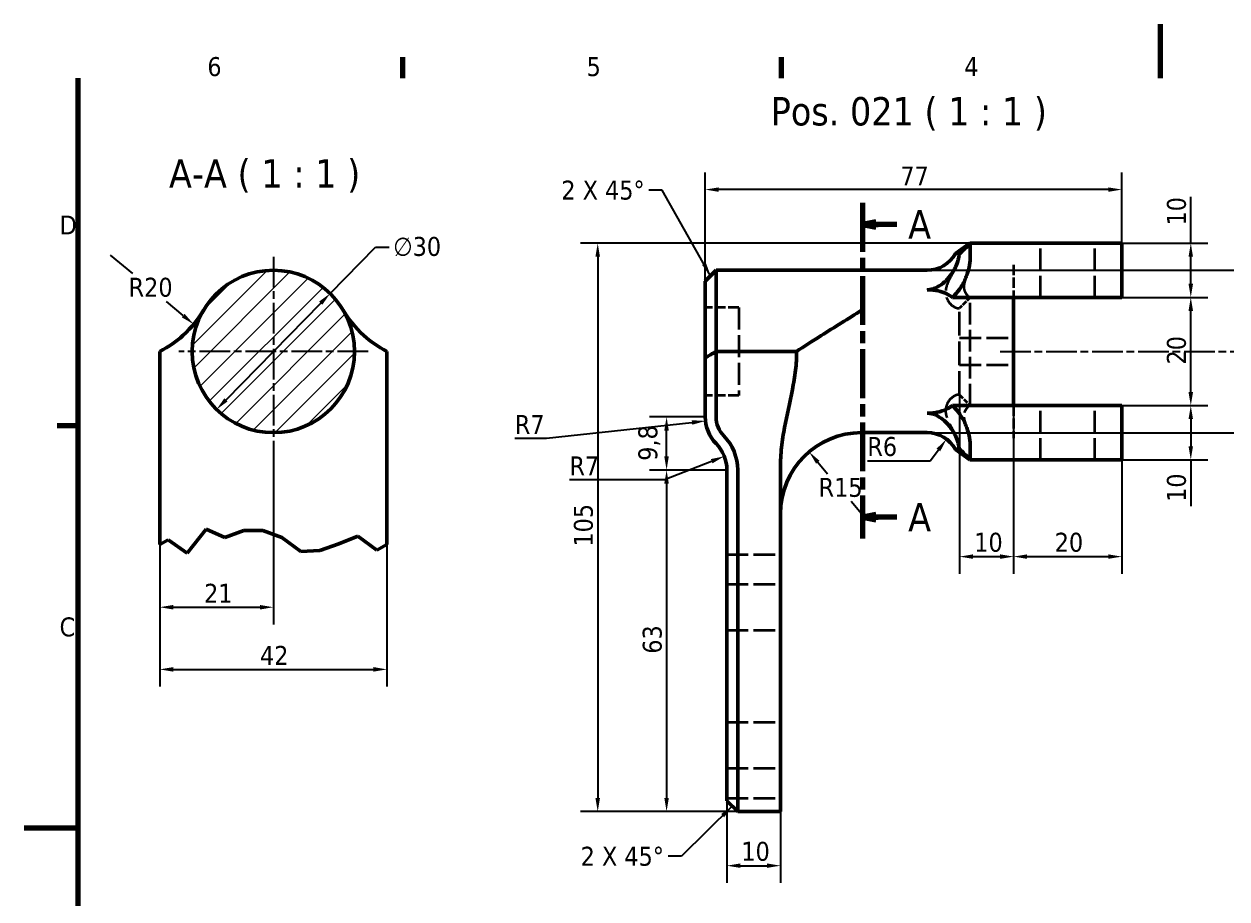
# Model space of a CAD drawing. Header units: millimetres. Extents: x 0 to 420, y 0 to 297.
# Drawn here: x 0 to 222.3, y 135.4 to 297 of the extents above; entities that cross this region are included whole.
import ezdxf

# ---------------------------------------------------------------- set-up
doc = ezdxf.new("R2010")
doc.units = ezdxf.units.MM
doc.linetypes.add('CHAIN', pattern=[0.3543, 0.2362, -0.0295, 0.0591, -0.0295])
doc.linetypes.add('DASHED', pattern=[0.2068, 0.1655, -0.0413])
for name, color, linetype, lineweight in [('Border (ISO)', 7, 'Continuous', 70), ('Break Line (ISO)', 7, 'Continuous', 50), ('Center Mark (ISO)', 7, 'Continuous', 25), ('Centerline (ISO)', 7, 'Continuous', 25), ('Dimension (ISO)', 7, 'Continuous', 25), ('Hatch (ISO)', 7, 'Continuous', 18), ('Hidden (ISO)', 7, 'DASHED', 35), ('Section Line (ISO)', 7, 'CHAIN', 70), ('Symbol (ISO)', 7, 'Continuous', 25), ('Visible (ISO)', 7, 'Continuous', 50)]:
    doc.layers.add(name, color=color, linetype=linetype, lineweight=lineweight)
doc.styles.add('Label Text (ISO)', font='tahoma.ttf')
doc.styles.add('Note Text (ISO)', font='tahoma.ttf')
doc.styles.add('Text Style45', font='tahoma.ttf')
doc.dimstyles.new('Default - Method 1b (ISO)', dxfattribs={"dimtxt": 3.5, "dimasz": 2.5, "dimexe": 3.175, "dimexo": 0, "dimgap": 0.762, "dimtad": 1, "dimtoh": 1, "dimrnd": 1e-08, "dimtxsty": 'Note Text (ISO)', "dimcen": 0.09, "dimdle": 10, "dimclrd": 256, "dimclre": 256, "dimclrt": 256, "dimazin": 2, "dimtfac": 1, "dimtmove": 0, "dimatfit": 3, "dimfxl": 0, "dimtolj": 1, "dimlwd": -1, "dimlwe": -1, "dimarcsym": 0})
doc.dimstyles.new('Default - Method 2b (ISO)$7', dxfattribs={"dimtxt": 3.5, "dimasz": 2.5, "dimexe": 3.175, "dimexo": 0, "dimgap": 0.762, "dimtad": 1, "dimtih": 1, "dimtoh": 1, "dimrnd": 1e-08, "dimtxsty": 'Note Text (ISO)', "dimcen": 0.09, "dimdle": 10, "dimclrd": 256, "dimclre": 256, "dimclrt": 256, "dimazin": 2, "dimtfac": 1, "dimtmove": 0, "dimatfit": 3, "dimfxl": 0, "dimtolj": 1, "dimlwd": -1, "dimlwe": -1, "dimarcsym": 0})

# ---------------------------------------------------------------- blocks, each defined once
blk = doc.blocks.new('Borders Default Border')
at = {"layer": 'Border (ISO)'}
for p, q in [((70, 287), (70, 290.9)), ((140, 287), (140, 290.9)), ((10, 222.75), (6.1, 222.75))]:
    blk.add_line(p, q, dxfattribs=at)
at = {"layer": 'Border (ISO)', "flags": 128}
for points in [[(210, 297), (210, 287)], [(10, 10), (10, 287)], [(0, 148.5), (10, 148.5)]]:
    blk.add_lwpolyline(points, dxfattribs=at)
at = {"layer": 'Border (ISO)', "char_height": 3.5, "attachment_point": 7, "style": 'Note Text (ISO)'}
for s, insert in [('6', (33.88, 287.33)), ('5', (103.98, 287.33)), ('4', (173.78, 287.4)), ('D', (6.57, 258.13)), ('C', (6.56, 183.81))]:
    blk.add_mtext(s, dxfattribs=dict(at, insert=insert))
blk = doc.blocks.new('*D5')
at = {"layer": 'Defpoints', "color": 0}
for p in [(125.9, 266.42), (202.9, 256.51), (125.9, 243.12)]:
    blk.add_point(p, dxfattribs=at)
at = {"layer": 'Dimension (ISO)'}
for p, q in [((125.9, 243.12), (125.9, 269.59)), ((202.9, 256.51), (202.9, 269.59)), ((200.4, 266.42), (128.4, 266.42))]:
    blk.add_line(p, q, dxfattribs=at)
for points in [[(128.4, 266.83), (128.4, 266), (125.9, 266.42)], [(200.4, 266.83), (200.4, 266), (202.9, 266.42)]]:
    blk.add_solid(points, dxfattribs=at)
at = {"layer": 'Dimension (ISO)', "insert": (161.97, 270.68), "char_height": 3.5, "attachment_point": 1, "style": 'Note Text (ISO)'}
blk.add_mtext('\\A1;77', dxfattribs=at)
blk = doc.blocks.new('*D6')
at = {"layer": 'Defpoints', "color": 0}
for p in [(174.9, 256.51), (106.03, 151.51), (131.9, 151.51)]:
    blk.add_point(p, dxfattribs=at)
at = {"layer": 'Dimension (ISO)'}
for p, q in [((174.9, 256.51), (102.85, 256.51)), ((106.03, 254.01), (106.03, 154.01)), ((131.9, 151.51), (102.85, 151.51))]:
    blk.add_line(p, q, dxfattribs=at)
for points in [[(105.61, 254.01), (106.45, 254.01), (106.03, 256.51)], [(105.61, 154.01), (106.45, 154.01), (106.03, 151.51)]]:
    blk.add_solid(points, dxfattribs=at)
at = {"layer": 'Dimension (ISO)', "insert": (101.62, 200.46), "char_height": 3.5, "attachment_point": 1, "rotation": 90, "style": 'Note Text (ISO)'}
blk.add_mtext('\\A1;105', dxfattribs=at)
blk = doc.blocks.new('*D16')
at = {"layer": 'Defpoints', "color": 0}
for p in [(129.9, 153.51), (139.8, 151.51), (139.8, 141.51)]:
    blk.add_point(p, dxfattribs=at)
at = {"layer": 'Dimension (ISO)'}
for p, q in [((129.9, 153.51), (129.9, 138.34)), ((139.8, 151.51), (139.8, 138.34)), ((132.4, 141.51), (137.3, 141.51))]:
    blk.add_line(p, q, dxfattribs=at)
for points in [[(132.4, 141.93), (132.4, 141.1), (129.9, 141.51)], [(137.3, 141.93), (137.3, 141.1), (139.8, 141.51)]]:
    blk.add_solid(points, dxfattribs=at)
at = {"layer": 'Dimension (ISO)', "insert": (132.58, 145.92), "char_height": 3.5, "attachment_point": 1, "style": 'Note Text (ISO)'}
blk.add_mtext('\\A1;10', dxfattribs=at)
blk = doc.blocks.new('*D17')
at = {"layer": 'Defpoints', "color": 0}
for p in [(129.42, 217.14), (122.9, 214.61)]:
    blk.add_point(p, dxfattribs=at)
at = {"layer": 'Dimension (ISO)'}
for p, q in [((118.37, 212.86), (127.09, 216.24)), ((100.81, 212.86), (118.37, 212.86))]:
    blk.add_line(p, q, dxfattribs=at)
blk.add_solid([(126.94, 216.63), (127.24, 215.85), (129.42, 217.14)], dxfattribs=at)
at = {"layer": 'Dimension (ISO)', "insert": (100.81, 217.12), "char_height": 3.5, "attachment_point": 1, "style": 'Note Text (ISO)'}
blk.add_mtext('\\A1;R7', dxfattribs=at)
blk = doc.blocks.new('*D18')
at = {"layer": 'Defpoints', "color": 0}
for p in [(129.9, 214.61), (118.76, 151.51), (131.9, 151.51)]:
    blk.add_point(p, dxfattribs=at)
at = {"layer": 'Dimension (ISO)'}
for p, q in [((129.9, 214.61), (115.58, 214.61)), ((118.76, 212.11), (118.76, 154.01)), ((131.9, 151.51), (115.58, 151.51))]:
    blk.add_line(p, q, dxfattribs=at)
for points in [[(118.34, 212.11), (119.17, 212.11), (118.76, 214.61)], [(118.34, 154.01), (119.17, 154.01), (118.76, 151.51)]]:
    blk.add_solid(points, dxfattribs=at)
at = {"layer": 'Dimension (ISO)', "insert": (114.35, 180.67), "char_height": 3.5, "attachment_point": 1, "rotation": 90, "style": 'Note Text (ISO)'}
blk.add_mtext('\\A1;63', dxfattribs=at)
blk = doc.blocks.new('*D19')
at = {"layer": 'Defpoints', "color": 0}
for p in [(118.76, 224.41), (125.9, 224.41), (129.9, 214.61)]:
    blk.add_point(p, dxfattribs=at)
at = {"layer": 'Dimension (ISO)'}
for p, q in [((125.9, 224.41), (115.58, 224.41)), ((118.76, 217.11), (118.76, 221.91)), ((129.9, 214.61), (115.58, 214.61))]:
    blk.add_line(p, q, dxfattribs=at)
for points in [[(118.34, 221.91), (119.17, 221.91), (118.76, 224.41)], [(118.34, 217.11), (119.17, 217.11), (118.76, 214.61)]]:
    blk.add_solid(points, dxfattribs=at)
at = {"layer": 'Dimension (ISO)', "insert": (113.54, 216.32), "char_height": 3.5, "attachment_point": 1, "rotation": 90, "style": 'Note Text (ISO)'}
blk.add_mtext('\\A1;9,8', dxfattribs=at)
blk = doc.blocks.new('*D20')
at = {"layer": 'Defpoints', "color": 0}
for p in [(125.94, 223.67), (132.9, 224.41)]:
    blk.add_point(p, dxfattribs=at)
at = {"layer": 'Dimension (ISO)'}
for p, q in [((96.56, 220.51), (123.45, 223.4)), ((90.71, 220.51), (96.56, 220.51))]:
    blk.add_line(p, q, dxfattribs=at)
blk.add_solid([(123.41, 223.81), (123.5, 222.98), (125.94, 223.67)], dxfattribs=at)
at = {"layer": 'Dimension (ISO)', "insert": (90.71, 224.77), "char_height": 3.5, "attachment_point": 1, "style": 'Note Text (ISO)'}
blk.add_mtext('\\A1;R7', dxfattribs=at)
blk = doc.blocks.new('*D21')
at = {"layer": 'Defpoints', "color": 0}
for p in [(145.1, 217.96), (154.8, 206.51)]:
    blk.add_point(p, dxfattribs=at)
at = {"layer": 'Dimension (ISO)'}
for p, q in [((146.72, 216.05), (148.52, 213.93)), ((154.8, 206.51), (152.85, 208.82))]:
    blk.add_line(p, q, dxfattribs=at)
blk.add_solid([(147.03, 216.32), (146.4, 215.78), (145.1, 217.96)], dxfattribs=at)
at = {"layer": 'Dimension (ISO)', "insert": (146.86, 213.16), "char_height": 3.5, "attachment_point": 1, "style": 'Note Text (ISO)'}
blk.add_mtext('\\A1;R15', dxfattribs=at)
blk = doc.blocks.new('*D28')
at = {"layer": 'Defpoints', "color": 0}
for p in [(170.5, 220.31), (166.9, 215.51)]:
    blk.add_point(p, dxfattribs=at)
at = {"layer": 'Dimension (ISO)'}
for p, q in [((167.5, 216.31), (169, 218.31)), ((155.87, 216.31), (167.5, 216.31))]:
    blk.add_line(p, q, dxfattribs=at)
blk.add_solid([(168.66, 218.56), (169.33, 218.06), (170.5, 220.31)], dxfattribs=at)
at = {"layer": 'Dimension (ISO)', "insert": (155.87, 220.71), "char_height": 3.5, "attachment_point": 1, "style": 'Note Text (ISO)'}
blk.add_mtext('\\A1;R6', dxfattribs=at)
blk = doc.blocks.new('*D35')
at = {"layer": 'Defpoints', "color": 0}
for p in [(202.9, 226.51), (215.65, 226.51), (202.9, 216.51)]:
    blk.add_point(p, dxfattribs=at)
at = {"layer": 'Dimension (ISO)'}
for p, q in [((202.9, 226.51), (218.82, 226.51)), ((215.65, 224.01), (215.65, 219.01)), ((202.9, 216.51), (218.82, 216.51)), ((215.65, 216.51), (215.65, 207.96))]:
    blk.add_line(p, q, dxfattribs=at)
for points in [[(215.23, 224.01), (216.06, 224.01), (215.65, 226.51)], [(215.23, 219.01), (216.06, 219.01), (215.65, 216.51)]]:
    blk.add_solid(points, dxfattribs=at)
at = {"layer": 'Dimension (ISO)', "insert": (211.24, 208.72), "char_height": 3.5, "attachment_point": 1, "rotation": 90, "style": 'Note Text (ISO)'}
blk.add_mtext('\\A1;10', dxfattribs=at)
blk = doc.blocks.new('*D36')
at = {"layer": 'Defpoints', "color": 0}
for p in [(202.9, 246.51), (215.65, 246.51), (202.9, 226.51)]:
    blk.add_point(p, dxfattribs=at)
at = {"layer": 'Dimension (ISO)'}
for p, q in [((202.9, 246.51), (218.82, 246.51)), ((215.65, 229.01), (215.65, 244.01)), ((202.9, 226.51), (218.82, 226.51))]:
    blk.add_line(p, q, dxfattribs=at)
for points in [[(215.23, 244.01), (216.06, 244.01), (215.65, 246.51)], [(215.23, 229.01), (216.06, 229.01), (215.65, 226.51)]]:
    blk.add_solid(points, dxfattribs=at)
at = {"layer": 'Dimension (ISO)', "insert": (211.24, 234.11), "char_height": 3.5, "attachment_point": 1, "rotation": 90, "style": 'Note Text (ISO)'}
blk.add_mtext('\\A1;20', dxfattribs=at)
blk = doc.blocks.new('*D37')
at = {"layer": 'Defpoints', "color": 0}
for p in [(182.9, 226.51), (202.9, 216.51), (202.9, 198.61)]:
    blk.add_point(p, dxfattribs=at)
at = {"layer": 'Dimension (ISO)'}
for p, q in [((182.9, 226.51), (182.9, 195.44)), ((202.9, 216.51), (202.9, 195.44)), ((185.4, 198.61), (200.4, 198.61))]:
    blk.add_line(p, q, dxfattribs=at)
for points in [[(185.4, 199.03), (185.4, 198.2), (182.9, 198.61)], [(200.4, 199.03), (200.4, 198.2), (202.9, 198.61)]]:
    blk.add_solid(points, dxfattribs=at)
at = {"layer": 'Dimension (ISO)', "insert": (190.5, 203.02), "char_height": 3.5, "attachment_point": 1, "style": 'Note Text (ISO)'}
blk.add_mtext('\\A1;20', dxfattribs=at)
blk = doc.blocks.new('*D38')
at = {"layer": 'Defpoints', "color": 0}
for p in [(172.9, 228.51), (182.9, 226.51), (182.9, 198.61)]:
    blk.add_point(p, dxfattribs=at)
at = {"layer": 'Dimension (ISO)'}
for p, q in [((172.9, 228.51), (172.9, 195.44)), ((182.9, 226.51), (182.9, 195.44)), ((175.4, 198.61), (180.4, 198.61))]:
    blk.add_line(p, q, dxfattribs=at)
for points in [[(175.4, 199.03), (175.4, 198.2), (172.9, 198.61)], [(180.4, 199.03), (180.4, 198.2), (182.9, 198.61)]]:
    blk.add_solid(points, dxfattribs=at)
at = {"layer": 'Dimension (ISO)', "insert": (175.63, 203.02), "char_height": 3.5, "attachment_point": 1, "style": 'Note Text (ISO)'}
blk.add_mtext('\\A1;10', dxfattribs=at)
blk = doc.blocks.new('*D39')
at = {"layer": 'Defpoints', "color": 0}
for p in [(166.9, 251.51), (229.29, 251.51), (166.9, 221.51)]:
    blk.add_point(p, dxfattribs=at)
at = {"layer": 'Dimension (ISO)'}
for p, q in [((166.9, 251.51), (232.46, 251.51)), ((229.29, 224.01), (229.29, 249.01)), ((166.9, 221.51), (232.46, 221.51))]:
    blk.add_line(p, q, dxfattribs=at)
for points in [[(228.87, 249.01), (229.7, 249.01), (229.29, 251.51)], [(228.87, 224.01), (229.7, 224.01), (229.29, 221.51)]]:
    blk.add_solid(points, dxfattribs=at)
at = {"layer": 'Dimension (ISO)', "insert": (224.88, 234.1), "char_height": 3.5, "attachment_point": 1, "rotation": 90, "style": 'Note Text (ISO)'}
blk.add_mtext('\\A1;30', dxfattribs=at)
blk = doc.blocks.new('*D40')
at = {"layer": 'Defpoints', "color": 0}
for p in [(202.9, 256.51), (215.65, 256.51), (202.9, 246.51)]:
    blk.add_point(p, dxfattribs=at)
at = {"layer": 'Dimension (ISO)'}
for p, q in [((215.65, 256.51), (215.65, 265.07)), ((202.9, 256.51), (218.82, 256.51)), ((215.65, 249.01), (215.65, 254.01)), ((202.9, 246.51), (218.82, 246.51))]:
    blk.add_line(p, q, dxfattribs=at)
for points in [[(215.23, 254.01), (216.06, 254.01), (215.65, 256.51)], [(215.23, 249.01), (216.06, 249.01), (215.65, 246.51)]]:
    blk.add_solid(points, dxfattribs=at)
at = {"layer": 'Dimension (ISO)', "insert": (211.24, 259.78), "char_height": 3.5, "attachment_point": 1, "rotation": 90, "style": 'Note Text (ISO)'}
blk.add_mtext('\\A1;10', dxfattribs=at)
blk = doc.blocks.new('2dTransSection0')
at = {"layer": 'Section Line (ISO)', "linetype": 'CHAIN', "ltscale": 38.156311}
blk.add_line((154.95, 263.95), (154.95, 201.96), dxfattribs=at)
at = {"layer": 'Section Line (ISO)', "linetype": 'Continuous', "lineweight": 140}
for p, q in [((154.95, 263.95), (154.95, 256.03)), ((154.95, 209.88), (154.95, 201.96))]:
    blk.add_line(p, q, dxfattribs=at)
at = {"layer": 'Section Line (ISO)', "linetype": 'Continuous'}
for p, q in [((157.45, 260.49), (154.95, 259.99)), ((157.45, 259.49), (157.45, 260.49)), ((157.45, 259.99), (154.95, 259.99)), ((154.95, 259.99), (157.45, 259.49)), ((161.32, 259.99), (157.45, 259.99)), ((157.45, 206.42), (154.95, 205.92)), ((157.45, 205.92), (154.95, 205.92)), ((154.95, 205.92), (157.45, 205.42)), ((157.45, 205.42), (157.45, 206.42)), ((161.32, 205.92), (157.45, 205.92))]:
    blk.add_line(p, q, dxfattribs=at)
at = {"layer": 'Section Line (ISO)', "linetype": 'Continuous', "flags": 128}
for points in [[(157.45, 260.49), (154.95, 259.99)], [(157.45, 206.42), (154.95, 205.92)]]:
    blk.add_lwpolyline(points, dxfattribs=at)
at = {"layer": 'Section Line (ISO)'}
for points in [[(157.45, 260.49), (154.95, 259.99), (157.45, 259.49), (157.45, 260.49)], [(157.45, 206.42), (154.95, 205.92), (157.45, 205.42), (157.45, 206.42)]]:
    blk.add_solid(points, dxfattribs=at)
at = {"layer": 'Section Line (ISO)', "char_height": 5.25, "attachment_point": 7, "style": 'Label Text (ISO)'}
for insert in [(163.41, 257.37), (163.41, 203.29)]:
    blk.add_mtext('A', dxfattribs=dict(at, insert=insert))
blk = doc.blocks.new('*D42')
at = {"layer": 'Defpoints', "color": 0}
for p in [(56.58, 247.23), (35.58, 225.8)]:
    blk.add_point(p, dxfattribs=at)
at = {"layer": 'Dimension (ISO)'}
for p, q in [((56.58, 247.23), (64.96, 255.79)), ((64.96, 255.79), (67.46, 255.79)), ((37.33, 227.59), (54.83, 245.44))]:
    blk.add_line(p, q, dxfattribs=at)
for points in [[(54.53, 245.73), (55.13, 245.15), (56.58, 247.23)], [(37.03, 227.88), (37.63, 227.29), (35.58, 225.8)]]:
    blk.add_solid(points, dxfattribs=at)
at = {"layer": 'Dimension (ISO)', "insert": (68.23, 257.67), "char_height": 3.5, "attachment_point": 1, "style": 'Note Text (ISO)'}
blk.add_mtext('\\A1;∅30', dxfattribs=at)
blk = doc.blocks.new('*D43')
at = {"layer": 'Defpoints', "color": 0}
for p in [(15.94, 254.3), (31.35, 241.55)]:
    blk.add_point(p, dxfattribs=at)
at = {"layer": 'Dimension (ISO)'}
for p, q in [((15.94, 254.3), (20.06, 250.89)), ((29.42, 243.14), (26.3, 245.72))]:
    blk.add_line(p, q, dxfattribs=at)
blk.add_solid([(29.68, 243.46), (29.15, 242.82), (31.35, 241.55)], dxfattribs=at)
at = {"layer": 'Dimension (ISO)', "insert": (19.33, 250.13), "char_height": 3.5, "attachment_point": 1, "style": 'Note Text (ISO)'}
blk.add_mtext('\\A1;R20', dxfattribs=at)
blk = doc.blocks.new('*D44')
at = {"layer": 'Defpoints', "color": 0}
for p in [(46.08, 219.01), (25.08, 215.09), (46.08, 189.26)]:
    blk.add_point(p, dxfattribs=at)
at = {"layer": 'Dimension (ISO)'}
for p, q in [((46.08, 219.01), (46.08, 186.08)), ((25.08, 215.09), (25.08, 186.08)), ((27.58, 189.26), (43.58, 189.26))]:
    blk.add_line(p, q, dxfattribs=at)
for points in [[(27.58, 189.68), (27.58, 188.84), (25.08, 189.26)], [(43.58, 189.68), (43.58, 188.84), (46.08, 189.26)]]:
    blk.add_solid(points, dxfattribs=at)
at = {"layer": 'Dimension (ISO)', "insert": (33.28, 193.59), "char_height": 3.5, "attachment_point": 1, "style": 'Note Text (ISO)'}
blk.add_mtext('\\A1;21', dxfattribs=at)
blk = doc.blocks.new('*D45')
at = {"layer": 'Defpoints', "color": 0}
for p in [(25.08, 215.09), (67.08, 215.09), (67.08, 177.78)]:
    blk.add_point(p, dxfattribs=at)
at = {"layer": 'Dimension (ISO)'}
for p, q in [((25.08, 215.09), (25.08, 174.6)), ((67.08, 215.09), (67.08, 174.6)), ((27.58, 177.78), (64.58, 177.78))]:
    blk.add_line(p, q, dxfattribs=at)
for points in [[(27.58, 178.2), (27.58, 177.36), (25.08, 177.78)], [(64.58, 178.2), (64.58, 177.36), (67.08, 177.78)]]:
    blk.add_solid(points, dxfattribs=at)
at = {"layer": 'Dimension (ISO)', "insert": (43.61, 182.11), "char_height": 3.5, "attachment_point": 1, "style": 'Note Text (ISO)'}
blk.add_mtext('\\A1;42', dxfattribs=at)

msp = doc.modelspace()

# ---------------------------------------------------------------- hatches: boundary and pattern name
at = {"layer": 'Hatch (ISO)'}
h = msp.add_hatch(dxfattribs=at)
h.set_pattern_fill('ANSI31', color=256, scale=25.4, style=0)
h.set_pattern_definition([(45, (0, 0), (-2.245064, 2.245064), [])])
edge = h.paths.add_edge_path()
edge.add_ellipse((46.0807, 236.5138), major_axis=(0, 15), ratio=1, start_angle=0, end_angle=360)

# ---------------------------------------------------------------- linework, layer by layer
at = {"layer": 'Break Line (ISO)'}
for p, q in [((33.6331, 203.6658), (30.126, 199.2222)), ((37.1402, 202.1665), (33.6331, 203.6658)), ((40.6473, 203.4202), (37.1402, 202.1665)), ((44.1544, 203.437), (40.6473, 203.4202)), ((47.6614, 202.1227), (44.1544, 203.437)), ((61.6897, 202.3765), (58.1827, 200.9692)), ((65.1968, 199.829), (61.6897, 202.3765)), ((26.619, 201.724), (25.0807, 200.8734)), ((30.126, 199.2222), (26.619, 201.724)), ((51.1685, 199.5401), (47.6614, 202.1227)), ((58.1827, 200.9692), (54.6756, 199.7543)), ((67.0807, 200.8654), (65.1968, 199.829)), ((54.6756, 199.7543), (51.1685, 199.5401))]:
    msp.add_line(p, q, dxfattribs=at)
at = {"layer": 'Center Mark (ISO)', "linetype": 'CHAIN', "ltscale": 23.990969}
for p, q in [((46.0807, 254.0138), (46.0807, 219.0138)), ((63.5807, 236.5138), (28.5807, 236.5138))]:
    msp.add_line(p, q, dxfattribs=at)
at = {"layer": 'Centerline (ISO)', "linetype": 'CHAIN', "ltscale": 23.990969}
msp.add_line((180.3979, 236.5138), (264.371, 236.5138), dxfattribs=at)
at = {"layer": 'Hidden (ISO)', "ltscale": 24.17795}
for p, q in [((187.8979, 246.5138), (187.8979, 256.5138)), ((197.8979, 246.5138), (197.8979, 256.5138)), ((174.8979, 226.5138), (174.8979, 246.5138)), ((172.8979, 239.0138), (182.8979, 239.0138)), ((172.8979, 234.0138), (182.8979, 234.0138)), ((187.8979, 216.5138), (187.8979, 226.5138)), ((197.8979, 216.5138), (197.8979, 226.5138))]:
    msp.add_line(p, q, dxfattribs=at)
at = {"layer": 'Hidden (ISO)', "ltscale": 11.422553}
for p, q in [((182.8979, 252.5138), (182.8979, 246.5138)), ((182.8979, 226.5138), (182.8979, 220.5138))]:
    msp.add_line(p, q, dxfattribs=at)
at = {"layer": 'Hidden (ISO)', "ltscale": 11.803308}
for p, q in [((132.0979, 244.6638), (125.8979, 244.6638)), ((132.0979, 228.3638), (125.8979, 228.3638))]:
    msp.add_line(p, q, dxfattribs=at)
at = {"layer": 'Hidden (ISO)', "ltscale": 24.76207}
msp.add_line((132.0979, 244.6638), (132.0979, 228.3638), dxfattribs=at)
at = {"layer": 'Hidden (ISO)', "ltscale": 5.384591}
for p, q in [((174.8979, 246.5138), (172.8979, 244.5138)), ((172.8979, 228.5138), (174.8979, 226.5138))]:
    msp.add_line(p, q, dxfattribs=at)
at = {"layer": 'Hidden (ISO)', "ltscale": 26.458248}
msp.add_line((172.8979, 228.5138), (172.8979, 244.5138), dxfattribs=at)
at = {"layer": 'Hidden (ISO)', "ltscale": 0.979068}
msp.add_line((174.5342, 216.8775), (174.8979, 216.5138), dxfattribs=at)
at = {"layer": 'Hidden (ISO)', "ltscale": 23.936171}
for p, q in [((129.8979, 199.0138), (139.7979, 199.0138)), ((129.8979, 193.5138), (139.7979, 193.5138)), ((129.8979, 185.0138), (139.7979, 185.0138)), ((129.8979, 168.0138), (139.7979, 168.0138)), ((129.8979, 159.5138), (139.7979, 159.5138)), ((129.8979, 154.0138), (139.7979, 154.0138))]:
    msp.add_line(p, q, dxfattribs=at)
at = {"layer": 'Hidden (ISO)', "ltscale": 31.609482}
msp.add_open_spline([(172.3639, 252.5865), (172.2921, 252.4003), (172.2151, 252.2165), (171.8393, 251.3721), (171.5007, 250.7577), (170.9106, 249.6173), (170.6536, 249.0876), (170.3684, 248.1196), (170.3078, 247.6907), (170.3325, 247.2822), (170.3571, 246.8737), (170.4657, 246.4898), (170.8093, 245.7732), (171.056, 245.4568), (171.6592, 244.878), (172.0268, 244.6607), (172.4073, 244.5471), (172.484, 244.5326), (172.5525, 244.5286)], degree=3, knots=[-5.364214605, -5.364214605, -5.364214605, -5.364214605, -5.318613329, -5.318613329, -5.151938115, -5.151938115, -4.997944555, -4.997944555, -4.878929532, -4.878929532, -4.878929532, -4.759914508, -4.759914508, -4.621678802, -4.621678802, -4.443382424, -4.443382424, -4.393644459, -4.393644459, -4.393644459, -4.393644459], dxfattribs=at)
at = {"layer": 'Hidden (ISO)', "ltscale": 21.576221}
msp.add_open_spline([(174.7657, 246.5226), (174.7317, 246.5337), (174.6925, 246.5554), (174.4961, 246.6957), (174.3035, 246.9158), (174.0226, 247.3615), (173.9213, 247.5725), (173.7963, 247.9676), (173.7638, 248.15), (173.7563, 248.3381), (173.7488, 248.5262), (173.7658, 248.7224), (173.8622, 249.2395), (173.9599, 249.5785), (174.2261, 250.4413), (174.3985, 250.9754), (174.5931, 251.756), (174.6331, 251.9285), (174.67, 252.1051)], degree=3, knots=[4.393644459, 4.393644459, 4.393644459, 4.393644459, 4.443382424, 4.443382424, 4.621678802, 4.621678802, 4.759914508, 4.759914508, 4.878929532, 4.878929532, 4.878929532, 4.997944555, 4.997944555, 5.151938115, 5.151938115, 5.318613329, 5.318613329, 5.364214605, 5.364214605, 5.364214605, 5.364214605], dxfattribs=at)
at = {"layer": 'Hidden (ISO)', "ltscale": 0.792396}
for points, knots in [([(174.67, 252.1051), (174.6816, 252.1606), (174.6928, 252.2163), (174.7191, 252.3524), (174.7336, 252.433), (174.7473, 252.5138)], [2.8138940535, 2.8138940535, 2.8138940535, 2.8138940535, 2.8266540408, 2.8266540408, 2.8450173055, 2.8450173055, 2.8450173055, 2.8450173055]), ([(174.7473, 220.5138), (174.7357, 220.5822), (174.7235, 220.6506), (174.6977, 220.7869), (174.6842, 220.8548), (174.67, 220.9225)], [1.0877636918, 1.0877636918, 1.0877636918, 1.0877636918, 1.1033253179, 1.1033253179, 1.1188869439, 1.1188869439, 1.1188869439, 1.1188869439])]:
    msp.add_open_spline(points, degree=3, knots=knots, dxfattribs=at)
at = {"layer": 'Hidden (ISO)', "ltscale": 0.624621}
for points, knots in [([(174.8136, 246.5138), (174.8065, 246.5138), (174.799, 246.5145), (174.783, 246.5174), (174.7746, 246.5196), (174.7657, 246.5226)], [1.0342443215, 1.0342443215, 1.0342443215, 1.0342443215, 1.0463073443, 1.0463073443, 1.0583703671, 1.0583703671, 1.0583703671, 1.0583703671]), ([(174.7657, 226.505), (174.7746, 226.5079), (174.783, 226.5101), (174.799, 226.5131), (174.8065, 226.5138), (174.8136, 226.5138)], [2.774192417, 2.774192417, 2.774192417, 2.774192417, 2.7862554399, 2.7862554399, 2.7983184627, 2.7983184627, 2.7983184627, 2.7983184627])]:
    msp.add_open_spline(points, degree=3, knots=knots, dxfattribs=at)
at = {"layer": 'Hidden (ISO)', "ltscale": 0.491315}
for points, knots in [([(172.5525, 244.5286), (172.5655, 244.5278), (172.5783, 244.5271), (172.603, 244.5257), (172.615, 244.525), (172.6266, 244.5244)], [-1.0583703671, -1.0583703671, -1.0583703671, -1.0583703671, -1.0463073443, -1.0463073443, -1.0342443215, -1.0342443215, -1.0342443215, -1.0342443215]), ([(172.6266, 228.5032), (172.615, 228.5025), (172.603, 228.5019), (172.5783, 228.5005), (172.5655, 228.4997), (172.5525, 228.499)], [-2.7983184627, -2.7983184627, -2.7983184627, -2.7983184627, -2.7862554399, -2.7862554399, -2.774192417, -2.774192417, -2.774192417, -2.774192417])]:
    msp.add_open_spline(points, degree=3, knots=knots, dxfattribs=at)
at = {"layer": 'Hidden (ISO)', "ltscale": 1.944334}
msp.add_open_spline([(172.6266, 244.5244), (172.6327, 244.5241), (172.6388, 244.5237), (172.6731, 244.5219), (172.6991, 244.5206), (172.7226, 244.5194), (172.7461, 244.5183), (172.7671, 244.5174), (172.8041, 244.5158), (172.8201, 244.5153), (172.8337, 244.5148)], degree=3, knots=[-1.0342443215, -1.0342443215, -1.0342443215, -1.0342443215, -1.0278671367, -1.0278671367, -0.9973639062, -0.9973639062, -0.9973639062, -0.9668606758, -0.9668606758, -0.9363574453, -0.9363574453, -0.9363574453, -0.9363574453], dxfattribs=at)
at = {"layer": 'Hidden (ISO)', "ltscale": 1.814544}
for points, knots in [([(172.8337, 244.5148), (172.8551, 244.5141), (172.8711, 244.5139), (172.8925, 244.5138), (172.8979, 244.5138), (172.8979, 244.5138)], [4.66465252, 4.66465252, 4.66465252, 4.66465252, 4.7121676463, 4.7121676463, 4.7596827726, 4.7596827726, 4.7596827726, 4.7596827726]), ([(172.8979, 228.5138), (172.8979, 228.5138), (172.8925, 228.5138), (172.8711, 228.5136), (172.8551, 228.5134), (172.8337, 228.5128)], [1.1763852049, 1.1763852049, 1.1763852049, 1.1763852049, 1.2239003312, 1.2239003312, 1.2714154575, 1.2714154575, 1.2714154575, 1.2714154575])]:
    msp.add_open_spline(points, degree=3, knots=knots, dxfattribs=at)
at = {"layer": 'Hidden (ISO)', "ltscale": 31.609253}
msp.add_open_spline([(172.5525, 228.499), (172.4951, 228.4956), (172.4319, 228.4849), (172.1047, 228.3982), (171.778, 228.2225), (171.1592, 227.6942), (170.8646, 227.3494), (170.4857, 226.593), (170.3699, 226.2157), (170.3369, 225.8084), (170.3039, 225.401), (170.3561, 224.9703), (170.6205, 224.0306), (170.8522, 223.5321), (171.3078, 222.6378), (171.5211, 222.2448), (171.9549, 221.3926), (172.1765, 220.927), (172.3639, 220.4411)], degree=3, knots=[-5.407279738, -5.407279738, -5.407279738, -5.407279738, -5.364270063, -5.364270063, -5.199519317, -5.199519317, -5.040810293, -5.040810293, -4.921327553, -4.921327553, -4.921327553, -4.801844813, -4.801844813, -4.658697181, -4.658697181, -4.551037051, -4.551037051, -4.435375368, -4.435375368, -4.435375368, -4.435375368], dxfattribs=at)
at = {"layer": 'Hidden (ISO)', "ltscale": 1.944332}
msp.add_open_spline([(172.8337, 228.5128), (172.8065, 228.5119), (172.7696, 228.5104), (172.7226, 228.5081), (172.6991, 228.507), (172.6731, 228.5057), (172.6388, 228.5038), (172.6327, 228.5035), (172.6266, 228.5032)], degree=3, knots=[-2.8962053388, -2.8962053388, -2.8962053388, -2.8962053388, -2.8351988779, -2.8351988779, -2.8351988779, -2.8046956475, -2.8046956475, -2.7983184627, -2.7983184627, -2.7983184627, -2.7983184627], dxfattribs=at)
at = {"layer": 'Hidden (ISO)', "ltscale": 21.575983}
msp.add_open_spline([(174.67, 220.9225), (174.5736, 221.3833), (174.4573, 221.8123), (174.2396, 222.5518), (174.1375, 222.8711), (173.9367, 223.5289), (173.8506, 223.8396), (173.762, 224.3356), (173.7476, 224.5306), (173.7577, 224.7185), (173.7677, 224.9064), (173.803, 225.0881), (173.9424, 225.5109), (174.0673, 225.7522), (174.3644, 226.183), (174.5367, 226.367), (174.705, 226.4789), (174.7372, 226.4956), (174.7657, 226.505)], degree=3, knots=[4.435375368, 4.435375368, 4.435375368, 4.435375368, 4.551037051, 4.551037051, 4.658697181, 4.658697181, 4.801844813, 4.801844813, 4.921327553, 4.921327553, 4.921327553, 5.040810293, 5.040810293, 5.199519317, 5.199519317, 5.364270063, 5.364270063, 5.407279738, 5.407279738, 5.407279738, 5.407279738], dxfattribs=at)
at = {"layer": 'Visible (ISO)'}
for p, q in [((172.1566, 254.6249), (174.814, 256.5138)), ((174.5273, 256.1432), (174.8979, 256.5138)), ((174.814, 256.5138), (174.8979, 256.5138)), ((174.8979, 256.5138), (174.8979, 254.5145)), ((174.8979, 256.5138), (202.8979, 256.5138)), ((202.8979, 246.5138), (202.8979, 256.5138)), ((174.8979, 254.5145), (174.8979, 254.2902)), ((125.8979, 249.5138), (127.8979, 251.5138)), ((127.8979, 244.1372), (127.8979, 251.5138)), ((127.8979, 251.5138), (166.8979, 251.5138)), ((125.8979, 249.5138), (125.8979, 243.1207)), ((171.597, 246.5138), (182.8979, 246.5138)), ((182.8979, 226.5138), (182.8979, 246.5138)), ((182.8979, 246.5138), (202.8979, 246.5138)), ((125.8979, 235.3323), (125.8979, 243.1207)), ((127.8979, 244.1372), (127.8979, 236.5138)), ((25.0807, 215.0895), (25.0807, 236.5138)), ((67.0807, 236.5138), (67.0807, 215.0895)), ((127.8979, 236.5138), (127.8979, 224.4123)), ((127.8979, 236.5138), (142.7979, 236.5138)), ((125.8979, 224.4123), (125.8979, 235.3323)), ((182.8979, 226.5138), (171.597, 226.5138)), ((182.8979, 226.5138), (202.8979, 226.5138)), ((202.8979, 216.5138), (202.8979, 226.5138)), ((154.7979, 221.5138), (166.8979, 221.5138)), ((174.814, 216.5138), (172.1566, 218.4027)), ((174.8979, 218.7374), (174.8979, 217.6267)), ((174.8979, 216.5138), (174.814, 216.5138)), ((174.8979, 217.6267), (174.8979, 216.5138)), ((174.8979, 216.5138), (202.8979, 216.5138)), ((25.0807, 200.8734), (25.0807, 215.0895)), ((67.0807, 215.0895), (67.0807, 200.8654)), ((129.8979, 153.5138), (129.8979, 214.6143)), ((131.8979, 214.6143), (131.8979, 151.5138)), ((139.7979, 151.5138), (139.7979, 215.0895)), ((131.8979, 151.5138), (129.8979, 153.5138)), ((131.8979, 151.5138), (139.7979, 151.5138))]:
    msp.add_line(p, q, dxfattribs=at)
msp.add_circle((46.0807, 236.5138), 15, dxfattribs=at)
for centre, radius, start, end in [((166.8979, 257.5138), 6, 270, 331.217795), ((132.8979, 224.4123), 7, 180, 224.415309), ((132.8979, 224.4123), 5, 180, 224.415309), ((122.8979, 214.6143), 9, 0, 44.415309), ((154.7979, 206.5138), 15, 90, 180), ((166.8979, 215.5138), 6, 28.782205, 90), ((122.8979, 214.6143), 7, 0, 44.415309)]:
    msp.add_arc(centre, radius, start, end, dxfattribs=at)
for points in [[(172.8452, 254.5145), (173.4303, 255.0538), (173.9703, 255.5862), (174.5273, 256.1432)], [(172.8153, 254.2902), (172.8264, 254.3649), (172.8363, 254.4397), (172.8452, 254.5145)], [(125.8979, 235.3323), (126.567, 235.7153), (127.2351, 236.1093), (127.8979, 236.5138)], [(172.8452, 218.5131), (172.8363, 218.5879), (172.8264, 218.6626), (172.8153, 218.7374)], [(172.8452, 218.5131), (173.1663, 218.2171), (173.4738, 217.9241), (173.7782, 217.6267)], [(173.7782, 217.6267), (174.1671, 217.2468), (174.5493, 216.8618), (174.8979, 216.5138)]]:
    msp.add_open_spline(points, degree=3, dxfattribs=at)
for points, knots in [([(166.8979, 247.9123), (167.0631, 247.9123), (167.2391, 247.9247), (167.7161, 247.9974), (168.0295, 248.0862), (168.4783, 248.2645), (168.6482, 248.3424), (169.2702, 248.6705), (169.7417, 249.0064), (170.2668, 249.4728), (170.4019, 249.6011), (170.5363, 249.7386), (170.7183, 249.9248), (170.8988, 250.1279), (171.2359, 250.5479), (171.3931, 250.764), (171.6816, 251.2019), (171.8096, 251.4172), (172.0275, 251.8234), (172.1224, 252.0165), (172.3931, 252.629), (172.5485, 253.0748), (172.7267, 253.7801), (172.7772, 254.0342), (172.8153, 254.2902)], [-1.9663905, -1.9663905, -1.9663905, -1.9663905, -1.89016524, -1.89016524, -1.76617367, -1.76617367, -1.69712996, -1.69712996, -1.51890343, -1.51890343, -1.45875544, -1.45875544, -1.45875544, -1.3772632, -1.3772632, -1.29882206, -1.29882206, -1.22038092, -1.22038092, -1.15687374, -1.15687374, -1.02701663, -1.02701663, -0.95112038, -0.95112038, -0.95112038, -0.95112038]), ([(174.8979, 254.2902), (174.8979, 253.9699), (174.8834, 253.6488), (174.7996, 252.7473), (174.6974, 252.1654), (174.487, 251.3463), (174.4089, 251.0849), (174.2215, 250.5279), (174.1063, 250.228), (173.8338, 249.606), (173.6793, 249.2928), (173.3328, 248.6692), (173.1395, 248.3594), (172.9355, 248.0666), (172.7849, 247.8505), (172.6285, 247.6437), (172.217, 247.1394), (171.9237, 246.8189), (171.597, 246.5138)], [0.951120381, 0.951120381, 0.951120381, 0.951120381, 1.027016629, 1.027016629, 1.156873737, 1.156873737, 1.22038092, 1.22038092, 1.298822062, 1.298822062, 1.377263205, 1.377263205, 1.45875544, 1.45875544, 1.45875544, 1.518903428, 1.518903428, 1.614808105, 1.614808105, 1.614808105, 1.614808105]), ([(172.5978, 254.5364), (172.5353, 254.5459), (172.4589, 254.5597), (172.3334, 254.5846), (172.2676, 254.5992), (172.1787, 254.6195), (172.1566, 254.6249), (172.1566, 254.6249)], [-8.493513852, -8.493513852, -8.493513852, -8.493513852, -8.314328641, -8.314328641, -8.10373905, -8.10373905, -7.893144374, -7.893144374, -7.893144374, -7.893144374]), ([(172.8452, 254.5145), (172.8337, 254.5148), (172.8206, 254.5152), (172.7505, 254.5184), (172.6751, 254.5247), (172.5978, 254.5364)], [0.19993067, 0.19993067, 0.19993067, 0.19993067, 0.257045086, 0.257045086, 0.477721565, 0.477721565, 0.477721565, 0.477721565]), ([(166.8979, 247.9123), (166.9174, 247.9123), (166.9369, 247.9123), (167.0278, 247.912), (167.1005, 247.9114), (167.2714, 247.909), (167.3719, 247.9068), (167.669, 247.8964), (167.8627, 247.8848), (168.3657, 247.8347), (168.6581, 247.7864), (169.5381, 247.5802), (170.04, 247.3778), (170.8367, 246.9977), (171.2304, 246.7667), (171.597, 246.5138)], [0.576715139, 0.576715139, 0.576715139, 0.576715139, 0.584611912, 0.584611912, 0.613740562, 0.613740562, 0.654069739, 0.654069739, 0.734101689, 0.734101689, 0.859726695, 0.859726695, 1.114597444, 1.114597444, 1.387728636, 1.387728636, 1.387728636, 1.387728636]), ([(33.1623, 244.1372), (33.1605, 244.1342), (33.1587, 244.1312), (32.2581, 242.6068), (31.0227, 240.9742), (28.1707, 238.4017), (26.7737, 237.384), (25.0807, 236.5138)], [-1.68560186, -1.68560186, -1.68560186, -1.68560186, -1.68363717, -1.68363717, -0.68646185, -0.68646185, 0, 0, 0, 0]), ([(67.0807, 236.5138), (65.3876, 237.384), (63.9906, 238.4017), (61.1386, 240.9742), (59.9032, 242.6068), (59.0026, 244.1312), (59.0008, 244.1342), (58.999, 244.1372)], [-1.48427975, -1.48427975, -1.48427975, -1.48427975, -0.87910097, -0.87910097, 0, 0, 0.00173205, 0.00173205, 0.00173205, 0.00173205]), ([(154.7979, 244.1372), (154.7933, 244.1342), (154.7887, 244.1312), (152.4465, 242.6068), (149.741, 240.9742), (145.6363, 238.4017), (144.0676, 237.384), (142.7979, 236.5138)], [-1.68560186, -1.68560186, -1.68560186, -1.68560186, -1.68363717, -1.68363717, -0.68646185, -0.68646185, 0, 0, 0, 0]), ([(139.7979, 215.0895), (139.7979, 216.254), (139.8723, 217.5309), (140.1524, 220.0722), (140.3556, 221.3368), (140.9744, 224.6784), (141.5465, 227.0666), (142.2492, 230.6635), (142.4527, 231.8664), (142.7277, 234.233), (142.7979, 235.3968), (142.7979, 236.5138)], [16.09474951, 16.09474951, 16.09474951, 16.09474951, 16.4440973, 16.4440973, 16.79344509, 16.79344509, 17.46362536, 17.46362536, 17.7987155, 17.7987155, 18.13380564, 18.13380564, 18.13380564, 18.13380564]), ([(171.597, 226.5138), (171.3913, 226.3719), (171.1778, 226.2374), (170.4307, 225.8119), (169.8428, 225.5522), (168.6322, 225.2152), (168.1278, 225.1574), (167.5374, 225.1259), (167.4052, 225.1216), (167.198, 225.1174), (167.1212, 225.1164), (166.9965, 225.1155), (166.9471, 225.1153), (166.8979, 225.1153)], [0, 0, 0, 0, 0.084083623, 0.084083623, 0.285807185, 0.285807185, 0.475952099, 0.475952099, 0.530472228, 0.530472228, 0.561994336, 0.561994336, 0.582372179, 0.582372179, 0.582372179, 0.582372179]), ([(172.8153, 218.7374), (172.7781, 218.9879), (172.7267, 219.2475), (172.5485, 219.9527), (172.3931, 220.3986), (172.1224, 221.0111), (172.0275, 221.2042), (171.8096, 221.6103), (171.6816, 221.8256), (171.3931, 222.2635), (171.2359, 222.4797), (170.8988, 222.8997), (170.7183, 223.1028), (170.5363, 223.289), (170.4019, 223.4265), (170.2668, 223.5548), (169.7417, 224.0211), (169.2702, 224.3571), (168.6482, 224.6852), (168.4783, 224.763), (168.0295, 224.9414), (167.7161, 225.0302), (167.2391, 225.1029), (167.0631, 225.1153), (166.8979, 225.1153)], [-2.98166062, -2.98166062, -2.98166062, -2.98166062, -2.90576437, -2.90576437, -2.77590726, -2.77590726, -2.71240008, -2.71240008, -2.63395894, -2.63395894, -2.55551779, -2.55551779, -2.47402556, -2.47402556, -2.47402556, -2.41387757, -2.41387757, -2.23565104, -2.23565104, -2.16660733, -2.16660733, -2.04261576, -2.04261576, -1.9663905, -1.9663905, -1.9663905, -1.9663905]), ([(171.597, 226.5138), (171.9237, 226.2087), (172.217, 225.8882), (172.6285, 225.3839), (172.7849, 225.1771), (172.9355, 224.961), (173.1395, 224.6682), (173.3328, 224.3584), (173.6793, 223.7348), (173.8338, 223.4216), (174.1063, 222.7996), (174.2215, 222.4997), (174.4089, 221.9427), (174.487, 221.6812), (174.6974, 220.8621), (174.7996, 220.2803), (174.8834, 219.3787), (174.8979, 219.0508), (174.8979, 218.7374)], [2.317972893, 2.317972893, 2.317972893, 2.317972893, 2.41387757, 2.41387757, 2.474025557, 2.474025557, 2.474025557, 2.555517793, 2.555517793, 2.633958935, 2.633958935, 2.712400078, 2.712400078, 2.775907261, 2.775907261, 2.905764368, 2.905764368, 2.981660616, 2.981660616, 2.981660616, 2.981660616]), ([(172.1566, 218.4027), (172.1566, 218.4027), (172.1787, 218.4081), (172.2676, 218.4284), (172.3334, 218.4429), (172.4589, 218.4678), (172.5353, 218.4817), (172.5978, 218.4911)], [-7.885751117, -7.885751117, -7.885751117, -7.885751117, -7.675156441, -7.675156441, -7.46456685, -7.46456685, -7.285381639, -7.285381639, -7.285381639, -7.285381639]), ([(172.5978, 218.4911), (172.6815, 218.5038), (172.7629, 218.51), (172.8288, 218.5126), (172.8374, 218.5129), (172.8452, 218.5131)], [1.758346412, 1.758346412, 1.758346412, 1.758346412, 1.997207195, 1.997207195, 2.036137307, 2.036137307, 2.036137307, 2.036137307])]:
    msp.add_open_spline(points, degree=3, knots=knots, dxfattribs=at)

# ---------------------------------------------------------------- block references
msp.add_blockref('Borders Default Border', (0, 0))
at = {"layer": 'Section Line (ISO)'}
msp.add_blockref('2dTransSection0', (0, 0), dxfattribs=at)

# ---------------------------------------------------------------- texts
at = {"layer": 'Symbol (ISO)'}
for s, insert, char_height, attachment_point, style in [('Pos. 021 ( 1 : 1 )', (138.0031, 277.326), 5.24, 7, 'Text Style45'), ('A-A ( 1 : 1 )', (26.7871, 265.8285), 5.25, 7, 'Label Text (ISO)'), ('2 X 45°', (114.7071, 268.0752), 3.5, 3, 'Note Text (ISO)'), ('2 X 45°', (118.2778, 145.0095), 3.5, 3, 'Note Text (ISO)')]:
    msp.add_mtext(s, dxfattribs=dict(at, insert=insert, char_height=char_height, attachment_point=attachment_point, style=style))

# ---------------------------------------------------------------- dimensions: what is measured, and where the dimension line sits
at = {"layer": 'Dimension (ISO)'}
dim = msp.add_linear_dim(base=(125.8979, 266.4166), p1=(202.8979, 256.5138), p2=(125.8979, 243.1207), dimstyle='Default - Method 1b (ISO)', override={"dimgap": 0.762, "dimtoh": 0, "dimdec": 2, "dimtol": 0, "dimlim": 0, "dimtp": 0, "dimtm": 0, "dimtdec": 2, "dimtofl": 0, "dimatfit": 1}, dxfattribs=at)
dim.commit()
dim.dimension.update_dxf_attribs({"geometry": '*D5', "text_midpoint": (164.3979, 266.4166), "dimtype": 160})
for base, p1, p2, angle, override, picture, middle in [((215.6459, 256.5138), (202.8979, 246.5138), (202.8979, 256.5138), 90, {"dimgap": 0.762, "dimtoh": 0, "dimdec": 2, "dimtol": 0, "dimlim": 0, "dimtp": 0, "dimtm": 0, "dimtdec": 2, "dimtofl": 0, "dimatfit": 2}, '*D40', (215.6459, 262.0406)), ((106.0296, 151.5138), (174.8979, 256.5138), (131.8979, 151.5138), 270, {"dimgap": 0.762, "dimtoh": 0, "dimdec": 2, "dimtol": 0, "dimlim": 0, "dimtp": 0, "dimtm": 0, "dimtdec": 2, "dimtofl": 0, "dimatfit": 1}, '*D6', (106.0296, 204.0138)), ((229.287, 251.5138), (166.8979, 221.5138), (166.8979, 251.5138), 90, {"dimgap": 0.762, "dimtoh": 0, "dimdec": 2, "dimtol": 0, "dimlim": 0, "dimtp": 0, "dimtm": 0, "dimtdec": 2, "dimtofl": 0, "dimatfit": 1}, '*D39', (229.287, 236.5138)), ((215.6459, 246.5138), (202.8979, 226.5138), (202.8979, 246.5138), 90, {"dimgap": 0.762, "dimtoh": 0, "dimdec": 2, "dimtol": 0, "dimlim": 0, "dimtp": 0, "dimtm": 0, "dimtdec": 2, "dimtofl": 0, "dimatfit": 1}, '*D36', (215.6459, 236.5138)), ((182.8979, 198.6122), (172.8979, 228.5138), (182.8979, 226.5138), 180, {"dimgap": 0.762, "dimtoh": 0, "dimdec": 2, "dimtol": 0, "dimlim": 0, "dimtp": 0, "dimtm": 0, "dimtdec": 2, "dimtofl": 0, "dimatfit": 1}, '*D38', (177.8979, 198.6122)), ((202.8979, 198.6122), (182.8979, 226.5138), (202.8979, 216.5138), 180, {"dimgap": 0.762, "dimtoh": 0, "dimdec": 2, "dimtol": 0, "dimlim": 0, "dimtp": 0, "dimtm": 0, "dimtdec": 2, "dimtofl": 0, "dimatfit": 1}, '*D37', (192.8979, 198.6122)), ((215.6459, 226.5138), (202.8979, 216.5138), (202.8979, 226.5138), 270, {"dimgap": 0.762, "dimtoh": 0, "dimdec": 2, "dimtol": 0, "dimlim": 0, "dimtp": 0, "dimtm": 0, "dimtdec": 2, "dimtofl": 0, "dimatfit": 2}, '*D35', (215.6459, 210.987)), ((118.7562, 224.4123), (129.8979, 214.6143), (125.8979, 224.4123), 90, {"dimgap": 0.762, "dimtoh": 0, "dimdec": 2, "dimtol": 0, "dimlim": 0, "dimtp": 0, "dimtm": 0, "dimtdec": 2, "dimtofl": 0, "dimatfit": 1}, '*D19', (118.7562, 219.5133)), ((46.0807, 189.2588), (25.0807, 215.0895), (46.0807, 219.0138), 180, {"dimgap": 0.762, "dimtoh": 0, "dimdec": 2, "dimtol": 0, "dimlim": 0, "dimtp": 0, "dimtm": 0, "dimtdec": 2, "dimtofl": 0, "dimatfit": 1}, '*D44', (35.5807, 189.2588)), ((67.0807, 177.7793), (25.0807, 215.0895), (67.0807, 215.0895), 180, {"dimgap": 0.762, "dimtoh": 0, "dimdec": 2, "dimtol": 0, "dimlim": 0, "dimtp": 0, "dimtm": 0, "dimtdec": 2, "dimtofl": 0, "dimatfit": 1}, '*D45', (46.0807, 177.7793)), ((118.7562, 151.5138), (129.8979, 214.6143), (131.8979, 151.5138), 90, {"dimgap": 0.762, "dimtoh": 0, "dimdec": 0, "dimtol": 0, "dimlim": 0, "dimtp": 0, "dimtm": 0, "dimtdec": 2, "dimtofl": 0, "dimatfit": 1}, '*D18', (118.7562, 183.064)), ((139.7979, 141.5138), (129.8979, 153.5138), (139.7979, 151.5138), 180, {"dimgap": 0.762, "dimtoh": 0, "dimdec": 0, "dimtol": 0, "dimlim": 0, "dimtp": 0, "dimtm": 0, "dimtdec": 2, "dimtofl": 0, "dimatfit": 1}, '*D16', (134.8479, 141.5138))]:
    dim = msp.add_linear_dim(base=base, p1=p1, p2=p2, angle=angle, dimstyle='Default - Method 1b (ISO)', override=override, dxfattribs=at)
    dim.commit()
    dim.dimension.update_dxf_attribs({"geometry": picture, "text_midpoint": middle, "dimtype": 160})
dim = msp.add_diameter_dim_2p(p1=(35.5823, 225.8), p2=(56.579, 247.2276), dimstyle='Default - Method 1b (ISO)', override={"dimgap": 0.762, "dimtad": 0, "dimtih": 1, "dimdec": 2, "dimlfac": 1, "dimtol": 0, "dimlim": 0, "dimtp": 0, "dimtm": 0, "dimtdec": 2, "dimatfit": 2}, dxfattribs=at)
dim.commit()
dim.dimension.update_dxf_attribs({"geometry": '*D42', "text_midpoint": (72.5597, 255.7855), "dimtype": 163})
for center, mpoint, override, picture, middle in [((15.9414, 254.2978), (31.3451, 241.5493), {"dimgap": 0.762, "dimtih": 1, "dimdec": 0, "dimlfac": 1, "dimcen": 0, "dimdle": 0, "dimtol": 0, "dimlim": 0, "dimtp": 0, "dimtm": 0, "dimtdec": 2, "dimtofl": 0, "dimtmove": 2}, '*D43', (23.179, 248.3078)), ((132.8979, 224.4123), (125.9378, 223.6653), {"dimgap": 0.762, "dimtih": 1, "dimdec": 2, "dimlfac": 1, "dimcen": 0, "dimtol": 0, "dimlim": 0, "dimtp": 0, "dimtm": 0, "dimtdec": 2, "dimtofl": 0}, '*D20', (96.5571, 220.5121)), ((166.8979, 215.5138), (170.4984, 220.3134), {"dimgap": 0.762, "dimtih": 1, "dimdec": 2, "dimlfac": 1, "dimcen": 0, "dimtol": 0, "dimlim": 0, "dimtp": 0, "dimtm": 0, "dimtdec": 2, "dimtofl": 0}, '*D28', (158.4212, 216.3137)), ((154.7979, 206.5138), (145.0991, 217.9564), {"dimgap": 0.762, "dimtih": 1, "dimdec": 2, "dimlfac": 1, "dimcen": 0, "dimdle": 0, "dimtol": 0, "dimlim": 0, "dimtp": 0, "dimtm": 0, "dimtdec": 2, "dimtofl": 0, "dimtmove": 2}, '*D21', (150.6809, 211.3711)), ((122.8979, 214.6143), (129.4244, 217.1449), {"dimgap": 0.762, "dimtih": 1, "dimdec": 2, "dimlfac": 1, "dimcen": 0, "dimtol": 0, "dimlim": 0, "dimtp": 0, "dimtm": 0, "dimtdec": 2, "dimtofl": 0}, '*D17', (103.3527, 212.8567))]:
    dim = msp.add_radius_dim(center=center, mpoint=mpoint, dimstyle='Default - Method 1b (ISO)', override=override, dxfattribs=at)
    dim.commit()
    dim.dimension.update_dxf_attribs({"geometry": picture, "text_midpoint": middle, "dimtype": 164})

# ---------------------------------------------------------------- leaders
at = {"layer": 'Symbol (ISO)', "annotation_type": 0, "has_hookline": 1, "hookline_direction": 1, "text_width": 15.4597}
for points in [[(126.8979, 250.5138), (117.9691, 266.3252), (115.4691, 266.3252)], [(130.8979, 152.5138), (121.5398, 143.2595), (119.0398, 143.2595)]]:
    msp.add_leader(points, dimstyle='Default - Method 2b (ISO)$7', override={"dimtad": 0}, dxfattribs=at)

doc.saveas('drawing.dxf')
